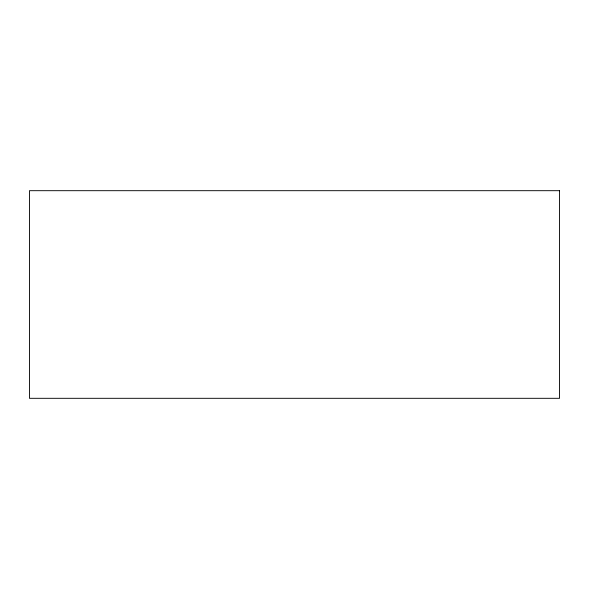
<?xml version="1.0" encoding="UTF-8"?>
<svg xmlns="http://www.w3.org/2000/svg" width="589" height="589" viewBox="0 0 589 589"><rect width="100%" height="100%" fill="white"/><g stroke="black" fill="none" stroke-linecap="round" stroke-linejoin="round"><path stroke-width="0.88" d="M559.55 190.689L29.45 190.689L29.45 398.311L559.55 398.311L559.55 190.689"/></g></svg>
